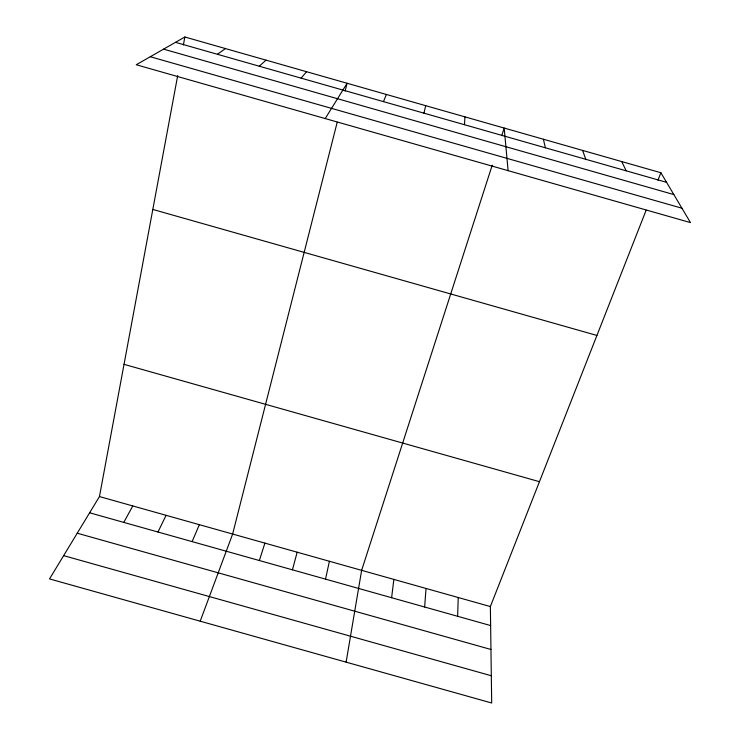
<?xml version="1.0" encoding="UTF-8"?>
<svg xmlns="http://www.w3.org/2000/svg" width="740" height="740" viewBox="0 0 740 740"><rect width="100%" height="100%" fill="white"/><g stroke="black" fill="none" stroke-linecap="round" stroke-linejoin="round"><path stroke-width="1.11" d="M457.644 616.291L458.217 597.513M464.47 124.718L464.951 116.865M424.64 607.004L426.036 588.457M391.617 597.716L393.846 579.402M346.117 662.143L361.638 570.337L492.22 165.187M646.14 210.225L490.37 606.56L491.693 703L49.525 578.911L99.456 496.568L177.692 75.6M183.391 44.946L184.861 37L660.876 172.735L690.476 222.601L136.243 64.741L184.861 37M325.517 579.133L329.411 561.271M423.964 113.174L425.694 105.672M337.209 122.229L232.638 534.04L200.207 621.202M345.127 91.057L347.106 83.269L325.221 118.567M292.448 569.828L297.166 552.197M259.351 560.522L264.911 543.123M501.72 135.697L504.18 128.057L508.112 170.653M657.925 180.236L660.876 172.735M383.45 101.621L386.41 94.47M192.113 541.615L199.365 524.679M157.972 532.014L166.075 515.317M123.802 522.403L132.774 505.938M301.088 78.135L306.582 71.706M259.259 66.212L266.039 60.143M217.394 54.279L225.469 48.581M63.64 555.638L491.323 675.75M124.033 364.339L539.451 481.685M99.456 496.568L490.37 606.56M89.614 512.792L490.638 625.568M77.237 533.207L490.962 649.48M152.819 209.439L596.93 335.451M175.51 42.337L666.574 182.336M163.586 49.145L673.835 194.574M150.276 56.73L681.938 208.218M621.739 161.579L626.207 170.829M582.574 150.414L585.812 159.313M543.391 139.24L545.389 147.787"/></g></svg>
